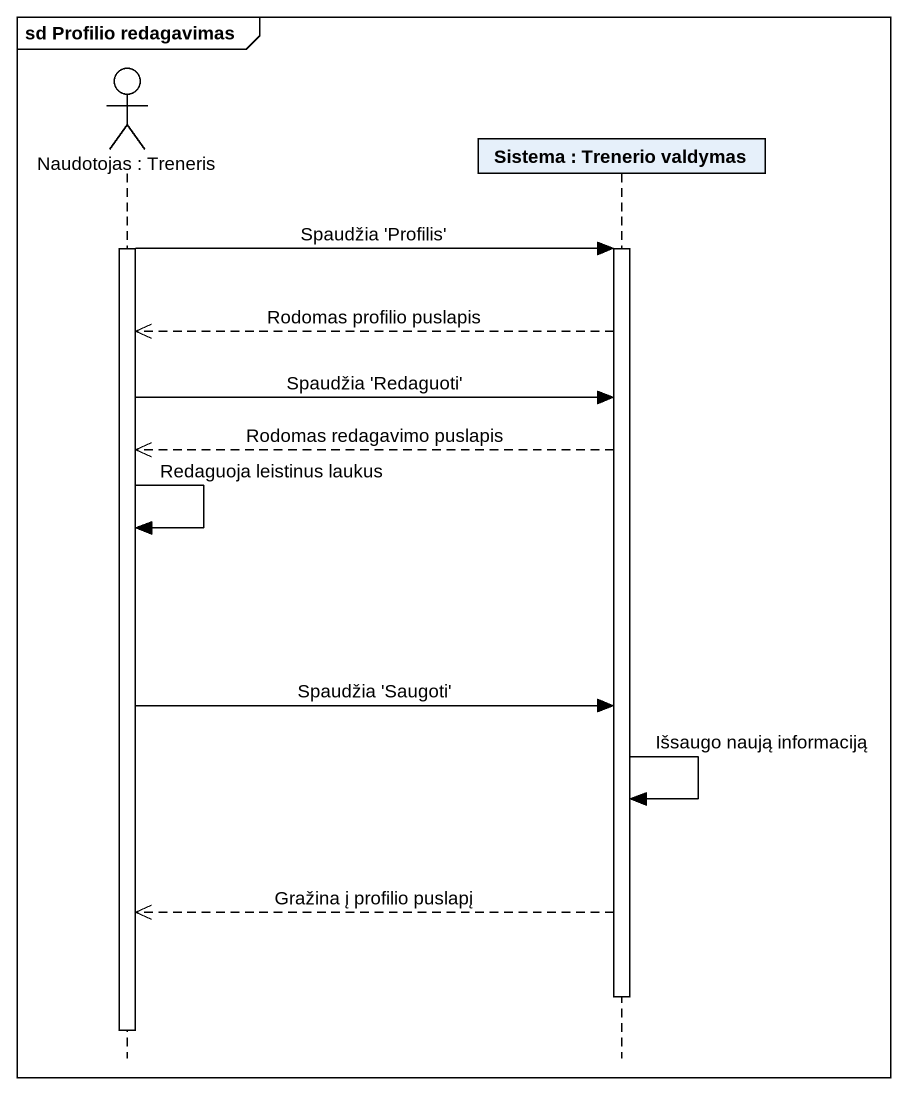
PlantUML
@startuml
mainframe sd Profilio redagavimas
hide footbox
actor "Naudotojas : Treneris" as Naudotojas
participant "Sistema : Trenerio valdymas" as Sistema

activate Naudotojas
Naudotojas -> Sistema : Spaudžia 'Profilis'
activate Sistema
Sistema -->> Naudotojas : Rodomas profilio puslapis
Naudotojas -> Sistema : Spaudžia 'Redaguoti'
Sistema -->> Naudotojas : Rodomas redagavimo puslapis
Naudotojas -> Naudotojas : Redaguoja leistinus laukus
Naudotojas -> Sistema : Spaudžia 'Saugoti'
Sistema -> Sistema : Išsaugo naują informaciją
Sistema -->> Naudotojas : Gražina į profilio puslapį
deactivate Sistema
deactivate Naudotojas
@enduml
